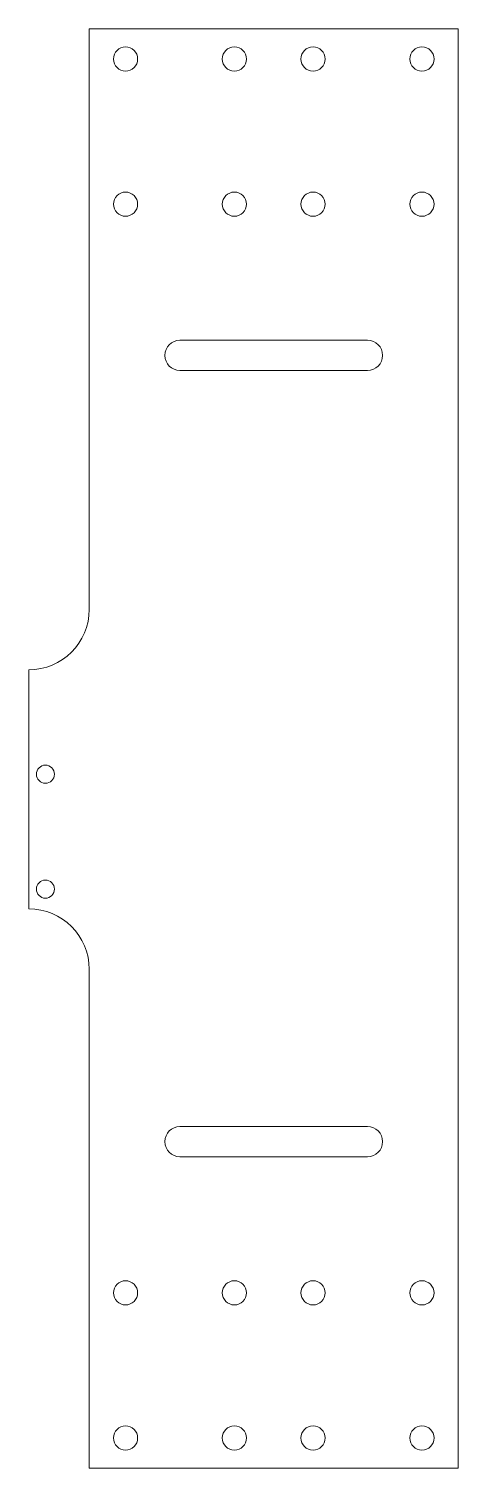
# Model space of a CAD drawing. Header units: millimetres. Extents: x -25 to 46, y -221 to 17.
import ezdxf

# ---------------------------------------------------------------- set-up
doc = ezdxf.new("R2010")
doc.units = ezdxf.units.MM

msp = doc.modelspace()

# ---------------------------------------------------------------- linework, layer by layer
at = {"color": 7, "linetype": 'Continuous', "lineweight": 15}
for p, q in [((-15, 17), (-15, -79)), ((46, 17), (-15, 17)), ((46, -221), (46, 17)), ((0, -34.5), (31, -34.5)), ((31, -39.5), (0, -39.5)), ((-25, -89), (-25, -128.5)), ((-15, -138.5), (-15, -221)), ((0, -164.5), (31, -164.5)), ((31, -169.5), (0, -169.5)), ((-15, -221), (46, -221))]:
    msp.add_line(p, q, dxfattribs=at)
for centre, radius in [((-9, 12), 2), ((9, 12), 2), ((22, 12), 2), ((40, 12), 2), ((-9, -12), 2), ((9, -12), 2), ((22, -12), 2), ((40, -12), 2), ((-22.25, -106.25), 1.5), ((-22.25, -125.25), 1.5), ((-9, -192), 2), ((9, -192), 2), ((22, -192), 2), ((40, -192), 2), ((-9, -216), 2), ((9, -216), 2), ((22, -216), 2), ((40, -216), 2)]:
    msp.add_circle(centre, radius, dxfattribs=at)
for centre, radius, start, end in [((0, -37), 2.5, 90, 270), ((31, -37), 2.5, 270, 90), ((-25, -79), 10, 270, 0), ((-25, -138.5), 10, 0, 90), ((0, -167), 2.5, 90, 270), ((31, -167), 2.5, 270, 90)]:
    msp.add_arc(centre, radius, start, end, dxfattribs=at)

doc.saveas('drawing.dxf')
